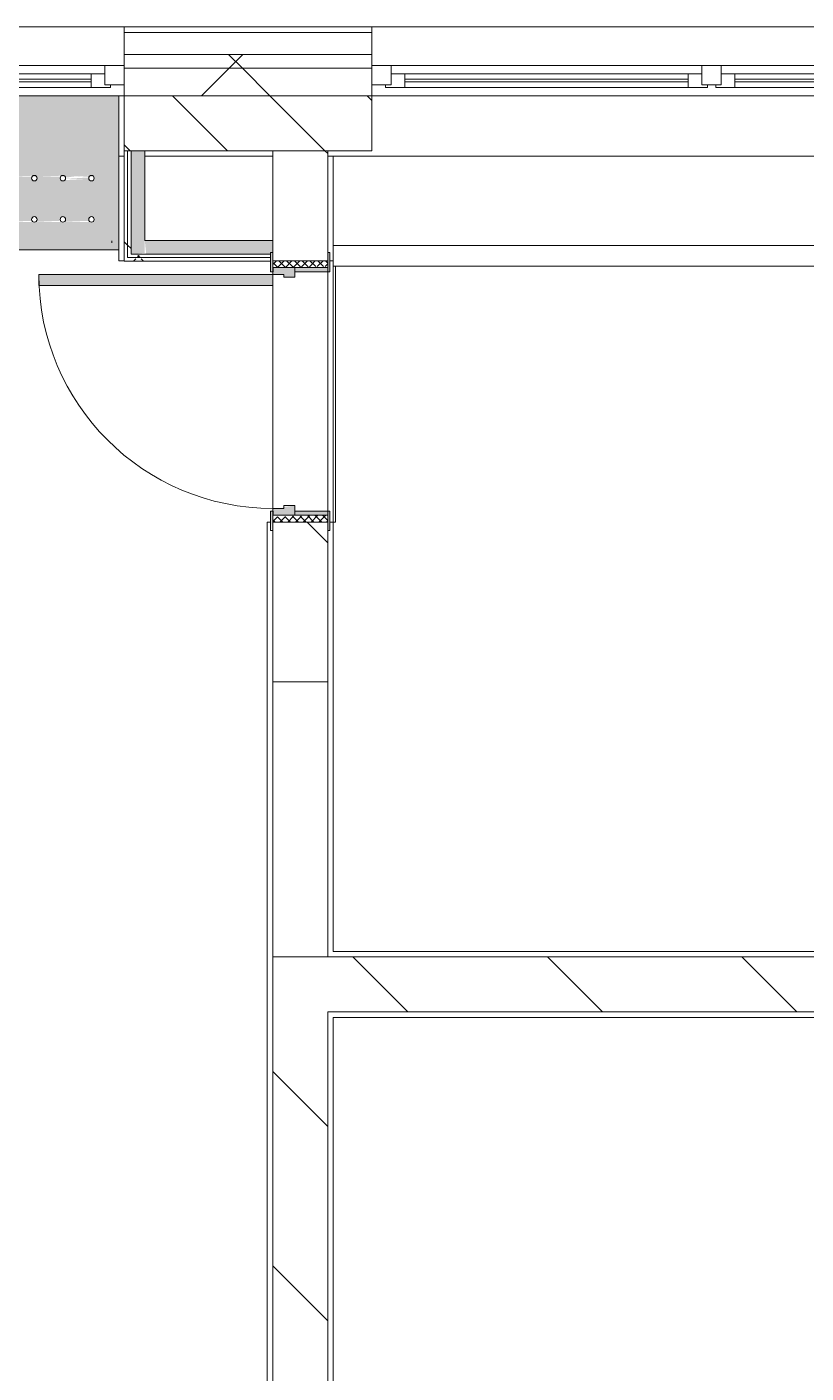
# Model space of a CAD drawing. Header units: millimetres. Extents: x 54725 to 263872, y -8553 to 29614.
# Drawn here: x 187368 to 190200, y 22457 to 27350 of the extents above; entities that cross this region are included whole.
import ezdxf

# ---------------------------------------------------------------- set-up
doc = ezdxf.new("R2010")
doc.units = ezdxf.units.MM
for name, color, linetype, lineweight, true_color in [('A-DOOR-3', 7, 'Continuous', 5, 0xaaaaaa), ('A-DOOR-4', 7, 'Continuous', 5, 0xe2e2e2), ('A-DOOR-FRAM-2', 7, 'Continuous', 5, 0xe2e2e2), ('A-DOOR-FRAM-3', 7, 'Continuous', 5, 0xaaaaaa), ('A-FLOR-1', 7, 'Continuous', 5, 0xaaaaaa), ('I-WALL-2', 7, 'Continuous', 9, 0xe7e7e7), ('Знаки-3', 7, 'Continuous', 5, 0xd7cfbf)]:
    doc.layers.add(name, color=color, linetype=linetype, lineweight=lineweight, true_color=true_color)
for name, color, linetype, lineweight in [('A-GLAZ-2', 7, 'Continuous', 5), ('A-WALL', 7, 'Continuous', 9), ('A-WALL-4', 7, 'Continuous', 5), ('I-WALL-3', 7, 'Continuous', 5), ('Знаки', 7, 'Continuous', 5)]:
    doc.layers.add(name, color=color, linetype=linetype, lineweight=lineweight)
pattern_1 = [(135, (136861.56, 0), (-353.5534, -353.5534), [])]
pattern_2 = [(45, (136861.56, 0), (-353.5534, 353.5534), []), (135, (136861.56, 0), (-353.5534, -353.5534), [])]
pattern_3 = [(45, (136861.56, 0), (-530.33, 530.33), []), (135, (136861.56, 0), (-530.33, -530.33), [])]

# ---------------------------------------------------------------- blocks, each defined once
blk = doc.blocks.new('120_Окно_СКБ_2Ст - 120_Окно_СКБ_2Ст 2100х2400 _мал створка справа_-19092174-Общий план 1 этажа с размещением фрагментов 1_10-1_12')
at = {"layer": 'A-GLAZ-2'}
for p, q in [((-1050, -75), (-1050, -5)), ((-1050, -5), (-980, -5)), ((1050, -5), (-1050, -5)), ((-980, -5), (-980, -75)), ((150, -35), (-980, -35)), ((-980, -35), (-980, -75)), ((-930, -85), (-930, -35)), ((100, -85), (100, -35)), ((150, -75), (150, -5)), ((150, -5), (220, -5)), ((150, -75), (150, -35)), ((220, -5), (220, -75)), ((980, -35), (220, -35)), ((220, -35), (220, -75)), ((270, -85), (270, -35)), ((930, -85), (930, -35)), ((980, -75), (980, -5)), ((980, -5), (1050, -5)), ((980, -75), (980, -35)), ((1050, -5), (1050, -75)), ((-980, -75), (-1050, -75)), ((-1050, -75), (-1000, -75)), ((-980, -75), (-1000, -75)), ((-1000, -75), (-1000, -85)), ((-1000, -85), (170, -85)), ((170, -85), (-1000, -85)), ((-930, -55), (100, -55)), ((100, -65), (-930, -65)), ((220, -75), (150, -75)), ((170, -75), (150, -75)), ((170, -75), (200, -75)), ((170, -85), (170, -75)), ((220, -75), (200, -75)), ((200, -75), (200, -85)), ((200, -85), (1000, -85)), ((1000, -85), (200, -85)), ((270, -55), (930, -55)), ((930, -65), (270, -65)), ((1050, -75), (980, -75)), ((1000, -75), (980, -75)), ((1000, -75), (1050, -75)), ((1000, -85), (1000, -75))]:
    blk.add_line(p, q, dxfattribs=at)
blk = doc.blocks.new('110_Дверь_СКБ_1Ст_Внутренняя1 - Д-26л 950х2100 EIW30-32941023-Общий план 1 этажа с размещением фрагментов 1_10-1_12')
at = {"layer": 'A-DOOR-3'}
h = blk.add_hatch(dxfattribs=at)
h.set_pattern_fill('FP_17', color=256, style=0, pattern_type=2)
h.set_pattern_definition([(135, (1826.41, 164.685), (-14.14214, -14.14214), []), (225, (1826.41, 164.685), (14.14214, -14.14214), [])])
h.paths.add_polyline_path([(462.5, 100), (467.5, -100), (487.5, -100), (487.5, 100)])
at = {"layer": 'A-DOOR-4'}
h = blk.add_hatch(color=256, dxfattribs=at)
h.paths.add_polyline_path([(-437.5, 92.9), (-437.5, 20), (-402.5, 20), (-407.2, 60), (-412.5, 65.8), (-412.5, 100), (-437.5, 94.9), (-437.5, 94)])
h.paths.add_polyline_path([(427.5, 44), (427.5, 20), (462.5, 20), (462.5, 100), (437.5, 100), (437.5, 60), (427.5, 60)])
at = {"layer": 'A-DOOR-FRAM-2'}
for points in [[(397.5, 100), (437.5, 100), (437.5, 950), (397.5, 950), (397.5, 120)], [(-492.5, 100), (-422.5, 100), (-422.5, 108), (-492.5, 102.9)], [(447.5, 100), (517.5, 100), (517.5, 108), (447.5, 108)], [(-437.5, 0), (-437.5, -100), (-422.5, -100), (-422.5, 20), (-437.5, 20)], [(447.5, 20), (447.5, -100), (462.5, -100), (462.5, 20)], [(-492.5, -108), (-422.5, -108), (-422.5, -100), (-492.5, -100)], [(447.5, -108), (517.5, -108), (517.5, -100), (447.5, -100)]]:
    blk.add_hatch(color=256, dxfattribs=at).paths.add_polyline_path(points)
at = {"layer": 'A-DOOR-FRAM-3'}
h = blk.add_hatch(dxfattribs=at)
h.set_pattern_fill('FP_18', color=256, style=0, pattern_type=2)
h.set_pattern_definition([(45, (-296.384, 164.685), (-14.1421, 14.1421), []), (135, (-296.384, 164.685), (-14.1421, -14.1421), [])])
h.paths.add_polyline_path([(-462.5, 0), (-462.5, -100), (-437.5, -100), (-443.3, 100), (-462.5, 100)])
at = {"layer": 'A-DOOR-3'}
for p, q in [((437.5, 950), (397.5, 950)), ((397.5, 950), (397.5, 100)), ((437.5, 100), (437.5, 950)), ((397.5, 100), (437.5, 100))]:
    blk.add_line(p, q, dxfattribs=at)
blk.add_arc((437.5, 100), 850, 90, 180, dxfattribs=at)
at = {"layer": 'A-DOOR-FRAM-3'}
for p, q in [((-422.5, 108), (-492.5, 108)), ((-492.5, 108), (-492.5, 100)), ((-492.5, 100), (-422.5, 100)), ((-437.5, 100), (-462.5, 100)), ((-462.5, 100), (-462.5, -100)), ((-412.5, 100), (-437.5, 100)), ((-437.5, 100), (-437.5, 20)), ((-437.5, -100), (-437.5, 100)), ((-422.5, 100), (-437.5, 100)), ((-437.5, 100), (-437.5, 99)), ((-437.5, 99), (-422.5, 99)), ((-422.5, 100), (-422.5, 108)), ((-422.5, 99), (-422.5, 100)), ((-412.5, 60), (-412.5, 100)), ((437.5, 100), (437.5, 60)), ((462.5, 100), (437.5, 100)), ((517.5, 108), (447.5, 108)), ((447.5, 108), (447.5, 100)), ((462.5, 100), (447.5, 100)), ((447.5, 100), (447.5, 99)), ((447.5, 100), (517.5, 100)), ((447.5, 99), (462.5, 99)), ((462.5, 20), (462.5, 100)), ((487.5, 100), (462.5, 100)), ((462.5, 100), (462.5, -100)), ((462.5, 99), (462.5, 100)), ((487.5, -100), (487.5, 100)), ((517.5, 100), (517.5, 108)), ((-402.5, 60), (-412.5, 60)), ((-402.5, 20), (-402.5, 60)), ((437.5, 60), (427.5, 60)), ((427.5, 60), (427.5, 20)), ((-437.5, 20), (-402.5, 20)), ((-422.5, 20), (-437.5, 20)), ((-437.5, 20), (-437.5, -100)), ((-422.5, -100), (-422.5, 20)), ((427.5, 20), (462.5, 20)), ((462.5, 20), (447.5, 20)), ((447.5, 20), (447.5, -100)), ((462.5, -100), (462.5, 20)), ((-422.5, -100), (-492.5, -100)), ((-492.5, -100), (-492.5, -108)), ((-492.5, -108), (-422.5, -108)), ((-462.5, -100), (-437.5, -100)), ((-437.5, -100), (-422.5, -100)), ((-422.5, -108), (-422.5, -100)), ((447.5, -100), (462.5, -100)), ((517.5, -100), (447.5, -100)), ((447.5, -100), (447.5, -108)), ((447.5, -108), (517.5, -108)), ((462.5, -100), (487.5, -100)), ((517.5, -108), (517.5, -100))]:
    blk.add_line(p, q, dxfattribs=at)
blk = doc.blocks.new('DOR_Проход в стене_Прямоугольный - 1000x1500-23441848-Общий план 1 этажа с размещением фрагментов 1_10-1_12')
at = {"layer": 'A-DOOR-3'}
for p, q in [((500, 100), (-500, 100)), ((500, -100), (-500, -100))]:
    blk.add_line(p, q, dxfattribs=at)
blk = doc.blocks.new('Зашивка_ торцевая панель - Зашивка_ торцевая панель-V324-Общий план 1 этажа с размещением фрагментов 1_10-1_12')
at = {"layer": 'Знаки'}
blk.add_line((-406, 154.5), (-406, 147.5), dxfattribs=at)
blk = doc.blocks.new('Зашивка радиатора_ с перфорацией М5 - Зашивка радиатора_ с перфорацией М14 _пищеблок_-32704472-Общий план 1 этажа с размещением фрагментов 1_10-1_12')
at = {"layer": 'Знаки-3'}
h = blk.add_hatch(color=256, dxfattribs=at)
h.paths.add_polyline_path([(835.8, -179.9), (1750, -178.1), (1750, 380), (-310, 377.8), (-310, -179.9), (311.4, -179.9)])
h.paths.add_polyline_path([(-207.8, -67.1), (-210.4, -76.7), (-207.5, -78.3), (-122.4, -74.6), (-123.4, -67.1)])
h.paths.add_polyline_path([(725.9, -67.1), (723.3, -76.7), (730, -78.3), (811.3, -74.6), (810.3, -67.1)])
h.paths.add_polyline_path([(933.4, -67.1), (933.4, -72.2), (1017.8, -67.1)])
h.paths.add_polyline_path([(1037.2, -67.1), (1037.2, -72.2), (1121.6, -67.1)])
h.paths.add_polyline_path([(716.2, -79.6), (-226.2, -74.6), (-226.2, -64.6), (-217.5, -59.6), (-208.8, -64.6), (-207.8, -67.1), (-120.8, -62.6), (-111.2, -60), (-104.1, -67.1), (-108.4, -78.1), (-103.7, -78.3), (-18.7, -74.6), (-18.5, -64.4), (-10, -59.6), (-1, -65.5), (-0.3, -72.2), (84.1, -67.1), (91.2, -60), (100.8, -62.6), (103.4, -72.2), (103.8, -78.3), (188.8, -74.6), (188.8, -64.6), (197.5, -59.6), (206.2, -64.6), (206.2, -74.6), (207.5, -78.3), (292.6, -74.6), (292.6, -64.6), (301.2, -59.6), (309.9, -64.6), (309.9, -74.6), (311.4, -78.3), (396.3, -74.6), (396.3, -64.6), (405, -59.6), (413.7, -64.6), (413.7, -74.6), (415, -78.3), (500.1, -74.6), (500.1, -64.6), (508.7, -59.6), (517.4, -64.6), (517.4, -74.6), (518.8, -78.3), (603.8, -74.6), (603.8, -64.6), (612.5, -59.6), (621.2, -64.6), (621.2, -74.6), (622.5, -78.3), (707.6, -74.6), (707.6, -64.6), (716.2, -59.6), (724.9, -64.6), (726.3, -67), (812.9, -62.6), (822.6, -60), (829.9, -68.5), (827.1, -76.7), (829.7, -78.3), (914.9, -74.2), (915.1, -64.6), (923.7, -59.6), (932.4, -64.6), (933.8, -67), (1020.4, -62.6), (1030.1, -60), (1037.5, -67), (1124.2, -62.6), (1133.8, -60), (1140.9, -67.1), (1138.3, -76.7), (1140.9, -78.3), (1226.3, -74.6), (1226.3, -64.6), (1235, -59.6), (1243.7, -64.6), (1243.7, -74.6), (1244.7, -78.3), (1330.1, -74.6), (1330.1, -64.6), (1338.7, -59.6), (1347.4, -64.6), (1347.4, -74.6), (1348.4, -78.3), (1433.8, -74.6), (1433.8, -64.6), (1442.5, -59.6), (1451.2, -64.6), (1451.2, -74.6), (1452.2, -78.3), (1537.6, -74.6), (1537.6, -64.6), (1546.2, -59.6), (1554.9, -64.6), (1554.9, -74.6), (1555.9, -78.3), (1641.3, -74.6), (1641.3, -64.6), (1650, -59.6), (1658.7, -64.6), (1658.7, -74.6), (1650, -79.6), (1647.4, -79.3), (820, -79.6)])
h.paths.add_polyline_path([(928.8, -78.3), (1018.8, -74.6), (1017.5, -72.2), (930.5, -77)])
h.paths.add_polyline_path([(1126.3, -78.3), (1121.3, -72.2), (1034.6, -76.7), (1037.2, -78.3), (1125.9, -78.3)])
h.paths.add_polyline_path([(84.1, -78.3), (85.1, -74.6), (84.1, -72.2), (-2.9, -76.7), (0, -78.3)])
h.paths.add_polyline_path([(1640.3, 77.8), (1640.3, 82.9), (1555.9, 77.8)])
h.paths.add_polyline_path([(1121.6, 77.8), (1121.6, 82.9), (1037.2, 77.8)])
h.paths.add_polyline_path([(499.1, 77.8), (499.1, 82.9), (414.7, 77.8)])
h.paths.add_polyline_path([(-214.9, 70.7), (-224.6, 73.3), (-227.2, 82.9), (-220.1, 90), (-213, 90), (1658.7, 85.4), (1658.7, 75.4), (1650, 70.4), (1641.3, 75.4), (1640, 77.8), (1553.3, 73.3), (1543.7, 70.7), (1536.6, 77.8), (1539.2, 87.4), (1536.6, 89), (1451.2, 85.4), (1451.2, 75.4), (1442.5, 70.4), (1433.8, 75.4), (1433.8, 85.4), (1432.8, 89), (1347.4, 85.4), (1347.4, 75.4), (1338.7, 70.4), (1330.1, 75.4), (1330.1, 85.4), (1329.1, 89), (1243.7, 85.4), (1243.7, 75.4), (1235, 70.4), (1226.3, 75.4), (1226.3, 85.4), (1225.3, 89), (1139.9, 85.4), (1139.9, 75.4), (1131.2, 70.4), (1122.6, 75.4), (1121.3, 77.8), (1034.6, 73.3), (1024.9, 70.7), (1017.8, 77.8), (1020.7, 87.6), (1017.8, 89), (932.4, 85.4), (932.4, 75.4), (923.7, 70.4), (915.1, 75.4), (915.1, 85.4), (914.1, 89), (828.7, 85.4), (828.7, 75.4), (820, 70.4), (811.3, 75.4), (811.3, 85.4), (810.3, 89), (724.9, 85.4), (724.9, 75.4), (716.2, 70.4), (707.6, 75.4), (707.6, 85.4), (706.3, 89), (621.2, 85.4), (621.2, 75.4), (612.5, 70.4), (603.8, 75.4), (603.8, 85.4), (602.5, 89), (517.4, 85.4), (517.4, 75.4), (508.7, 70.4), (500.1, 75.4), (499.1, 77.8), (412.1, 73.3), (402.4, 70.7), (395.3, 77.8), (399.7, 88.8), (395, 89), (309.9, 85.4), (309.9, 75.4), (301.2, 70.4), (292.6, 75.4), (292.6, 85.4), (291.3, 89), (206.2, 85.4), (206.2, 75.4), (197.5, 70.4), (188.8, 75.4), (188.8, 85.4), (187.5, 89), (103.1, 83.6), (102.4, 75.4), (93.7, 70.4), (85.1, 75.4), (85.1, 85.4), (83.8, 89), (-1.3, 85.4), (-1.3, 75.4), (-10, 70.4), (-18.7, 75.4), (-18.7, 85.4), (-20, 89), (-105.1, 85.4), (-105.1, 75.4), (-113.8, 70.4), (-122.4, 75.4), (-122.4, 85.4), (-123.7, 89), (-208.8, 85.4), (-209.7, 74.2), (-213, 71.5)])
h.paths.add_polyline_path([(1121.6, 82.9), (1121.6, 89), (1036.2, 85.4), (1037.5, 83)])
h.paths.add_polyline_path([(1555.9, 82.9), (1640.3, 89), (1554.9, 85.4)])
h.paths.add_polyline_path([(414.7, 82.9), (501.7, 87.4), (498.8, 89), (413.7, 85.4)])
at = {"layer": 'Знаки'}
for p, q in [((1750, 380), (-310, 380)), ((-310, 380), (-310, -179.9)), ((1750, -179.9), (1750, 380)), ((-310, -179.9), (1750, -179.9))]:
    blk.add_line(p, q, dxfattribs=at)
for centre, start, end in [((-217.5, 80.4), 0, 180), ((-217.5, 80.4), 180, 0), ((-113.8, 80.4), 0, 180), ((-113.8, 80.4), 180, 0), ((-10, 80.4), 0, 180), ((-10, 80.4), 180, 360), ((93.7, 80.4), 0, 180), ((93.7, 80.4), 180, 0), ((197.5, 80.4), 0, 180), ((197.5, 80.4), 180, 0), ((301.2, 80.4), 0, 180), ((301.2, 80.4), 180, 0), ((405, 80.4), 0, 180), ((405, 80.4), 180, 0), ((508.7, 80.4), 0, 180), ((508.7, 80.4), 180, 0), ((612.5, 80.4), 0, 180), ((612.5, 80.4), 180, 0), ((716.2, 80.4), 0, 180), ((716.2, 80.4), 180, 0), ((820, 80.4), 0, 180), ((820, 80.4), 180, 0), ((923.7, 80.4), 0, 180), ((923.7, 80.4), 180, 360), ((1027.5, 80.4), 0, 180), ((1027.5, 80.4), 180, 0), ((1131.2, 80.4), 0, 180), ((1131.2, 80.4), 180, 360), ((1235, 80.4), 0, 180), ((1235, 80.4), 180, 0), ((1338.7, 80.4), 0, 180), ((1338.7, 80.4), 180, 0), ((1442.5, 80.4), 0, 180), ((1442.5, 80.4), 180, 360), ((1546.2, 80.4), 0, 180), ((1546.2, 80.4), 180, 0), ((1650, 80.4), 0, 180), ((1650, 80.4), 180, 360), ((-217.5, -69.6), 0, 180), ((-217.5, -69.6), 180, 0), ((-113.8, -69.6), 0, 180), ((-113.8, -69.6), 180, 0), ((-10, -69.6), 0, 180), ((-10, -69.6), 180, 0), ((93.7, -69.6), 0, 180), ((93.7, -69.6), 180, 0), ((197.5, -69.6), 0, 180), ((197.5, -69.6), 180, 0), ((301.2, -69.6), 0, 180), ((301.2, -69.6), 180, 0), ((405, -69.6), 0, 180), ((405, -69.6), 180, 0), ((508.7, -69.6), 0, 180), ((508.7, -69.6), 180, 0), ((612.5, -69.6), 0, 180), ((612.5, -69.6), 180, 0), ((716.2, -69.6), 0, 180), ((716.2, -69.6), 180, 0), ((820, -69.6), 0, 180), ((820, -69.6), 180, 0), ((923.7, -69.6), 0, 180), ((923.7, -69.6), 180, 0), ((1027.5, -69.6), 0, 180), ((1027.5, -69.6), 180, 0), ((1131.2, -69.6), 0, 180), ((1131.2, -69.6), 180, 0), ((1235, -69.6), 0, 180), ((1235, -69.6), 180, 0), ((1338.7, -69.6), 0, 180), ((1338.7, -69.6), 180, 0), ((1442.5, -69.6), 0, 180), ((1442.5, -69.6), 180, 0), ((1546.2, -69.6), 0, 180), ((1546.2, -69.6), 180, 0), ((1650, -69.6), 0, 180), ((1650, -69.6), 180, 0)]:
    blk.add_arc(centre, 10, start, end, dxfattribs=at)
blk = doc.blocks.new('Зашивка приборов отопления7 - Зашивка приборов отопления-33277170-Общий план 1 этажа с размещением фрагментов 1_10-1_12')
at = {"layer": 'A-WALL-4'}
for p, q in [((51619.5, 26880), (51619.5, 26555)), ((54140, 26880), (51619.5, 26880)), ((54140, 26555), (54140, 26880)), ((51619.5, 26555), (54140, 26555)), ((54140, 26555), (51619.5, 26555)), ((51619.5, 26555), (51619.5, 26480)), ((54140, 26480), (54140, 26555)), ((51619.5, 26480), (54140, 26480))]:
    blk.add_line(p, q, dxfattribs=at)

msp = doc.modelspace()

# ---------------------------------------------------------------- hatches: boundary and pattern name
at = {"layer": 'A-WALL-4'}
h = msp.add_hatch(dxfattribs=at)
h.set_pattern_fill('FP_84', color=256, style=0, pattern_type=2)
h.set_pattern_definition(pattern_2)
h.paths.add_polyline_path([(191621.6, 27200), (191621.6, 27250), (190721.6, 27250), (190721.6, 27200), (191508, 27200)])
h.paths.add_polyline_path([(184521.6, 27200), (185621.6, 27200), (185621.6, 27250), (184521.6, 27250), (184521.6, 27210)])
h.paths.add_polyline_path([(187721.6, 27200), (188621.6, 27200), (188621.6, 27250), (187721.6, 27250), (187721.6, 27210)])
h.paths.add_polyline_path([(179021.6, 27200), (181421.6, 27200), (181421.6, 27250), (179021.6, 27250)])
h = msp.add_hatch(dxfattribs=at)
h.set_pattern_fill('FP_84', color=256, style=0, pattern_type=2)
h.set_pattern_definition(pattern_2)
h.paths.add_polyline_path([(179621.6, 27100), (181421.6, 27100), (181421.6, 27200), (179021.6, 27200), (179021.6, 27100)])
h.paths.add_polyline_path([(191621.6, 27100), (191621.6, 27200), (190721.6, 27200), (190721.6, 27100), (191508, 27100)])
h.paths.add_polyline_path([(184521.6, 27100), (185621.6, 27100), (185621.6, 27200), (184521.6, 27200), (184521.6, 27139.7)])
h.paths.add_polyline_path([(187721.6, 27100), (188621.6, 27100), (188621.6, 27200), (187721.6, 27200), (187721.6, 27140)])
h = msp.add_hatch(dxfattribs=at)
h.set_pattern_fill('FP_62', color=256, style=0, pattern_type=2)
h.set_pattern_definition([(135, (136861.56, 0), (-176.7767, -176.7767), [])])
h.paths.add_polyline_path([(187721.6, 26900), (188621.6, 26900), (188621.6, 27100), (187721.6, 27100), (187721.6, 26925)])
h.paths.add_polyline_path([(179641.6, 26900), (181421.6, 26900), (181421.6, 27100), (179621.6, 27100), (179621.6, 26900)])
h.paths.add_polyline_path([(191021.6, 26900), (191021.6, 27100), (190721.6, 27100), (190721.6, 26900)])
h.paths.add_polyline_path([(184690.7, 26900), (185021.6, 26900), (185021.6, 27100), (184521.6, 27100), (184521.6, 26900)])
at = {"layer": 'I-WALL-2'}
for points in [[(187746.6, 26524), (187796.6, 26528.7), (187796.6, 26900), (187746.6, 26900), (187746.6, 26525.5)], [(187837.1, 26524), (188253.6, 26524), (188253.6, 26530), (188261.6, 26530), (188261.6, 26574), (187796.6, 26574), (187801.7, 26524), (187834.9, 26524)]]:
    msp.add_hatch(color=256, dxfattribs=at).paths.add_polyline_path(points)
at = {"layer": 'I-WALL-3'}
h = msp.add_hatch(dxfattribs=at)
h.set_pattern_fill('FP_190', color=256, style=0, pattern_type=2)
h.set_pattern_definition(pattern_3)
h.paths.add_polyline_path([(187721.6, 26499), (187734.1, 26503.8), (187734.1, 26900), (187721.6, 26900), (187721.6, 26500)])
h = msp.add_hatch(dxfattribs=at)
h.set_pattern_fill('FP_190', color=256, style=0, pattern_type=2)
h.set_pattern_definition(pattern_3)
h.paths.add_polyline_path([(187746.6, 26511.5), (187746.6, 26900), (187734.1, 26900), (187734.1, 26511.5)])
h = msp.add_hatch(dxfattribs=at)
h.set_pattern_fill('FP_83', color=256, style=0, pattern_type=2)
h.set_pattern_definition(pattern_1)
h.paths.add_polyline_path([(188461.6, 20520), (188461.6, 23970), (188261.6, 23970), (188261.6, 20520), (188361.6, 20520)])
h.paths.add_polyline_path([(188461.6, 24970), (188461.6, 25550), (188261.6, 25550), (188261.6, 24970), (188361.6, 24970)])
h.paths.add_polyline_path([(188261.6, 26500), (188461.6, 26500), (188461.6, 26900), (188261.6, 26895.5), (188261.6, 26506)])
h = msp.add_hatch(dxfattribs=at)
h.set_pattern_fill('FP_190', color=256, style=0, pattern_type=2)
h.set_pattern_definition(pattern_3)
h.paths.add_polyline_path([(187819.7, 26511.5), (188253.6, 26511.7), (188253.6, 26524), (187746.6, 26518.6), (187746.6, 26511.5), (187796.6, 26511.5)])
h = msp.add_hatch(dxfattribs=at)
h.set_pattern_fill('FP_190', color=256, style=0, pattern_type=2)
h.set_pattern_definition(pattern_3)
h.paths.add_polyline_path([(188253.6, 26499), (188253.6, 26511.5), (187734.1, 26506.4), (187734.1, 26499), (187837.1, 26499)])
h = msp.add_hatch(dxfattribs=at)
h.set_pattern_fill('FP_83', color=256, style=0, pattern_type=2)
h.set_pattern_definition(pattern_1)
h.paths.add_polyline_path([(192271.6, 23770), (192271.6, 23970), (188461.6, 23970), (188461.6, 23770), (191641.6, 23770)])

# ---------------------------------------------------------------- linework, layer by layer
at = {"layer": 'A-FLOR-1'}
for p, q in [((187701.6, 26500), (187701.6, 26540.1)), ((187722.6, 26500), (187701.6, 26500)), ((188481.1, 26500), (188469.6, 26500)), ((188481.6, 26480), (188481.6, 23990)), ((188489.6, 25550), (188489.6, 26480)), ((188241.6, 20500), (188241.6, 25550)), ((188241.6, 25550), (188253.6, 25550)), ((188469.6, 25550), (188489.6, 25550)), ((188481.6, 23990), (192731.6, 23990)), ((192731.6, 23750), (188481.6, 23750)), ((188481.6, 23750), (188481.6, 20740))]:
    msp.add_line(p, q, dxfattribs=at)
at = {"layer": 'A-WALL'}
for p, q in [((188621.6, 27330), (187721.6, 27330)), ((188621.6, 27250), (187721.6, 27250)), ((188621.6, 27200), (187721.6, 27200)), ((188621.6, 27100), (187721.6, 27100)), ((187721.6, 27100), (188621.6, 27100)), ((187734.1, 26511.5), (187734.1, 26900)), ((187746.6, 26524), (187746.6, 26900)), ((188461.6, 26900), (188261.6, 26900)), ((188253.6, 26524), (187746.6, 26524)), ((188253.6, 26511.5), (187734.1, 26511.5))]:
    msp.add_line(p, q, dxfattribs=at)
at = {"layer": 'A-WALL-4'}
for p, q in [((179021.6, 27350), (193721.6, 27350)), ((187721.6, 27350), (187721.6, 27100)), ((188621.6, 27100), (188621.6, 27350)), ((187721.6, 27100), (187702.6, 27100)), ((187721.6, 27100), (187721.6, 26900)), ((188621.6, 26900), (188621.6, 27100)), ((190721.6, 27100), (188621.6, 27100)), ((187796.6, 26900), (188261.6, 26900)), ((188461.6, 26900), (188621.6, 26900))]:
    msp.add_line(p, q, dxfattribs=at)
at = {"layer": 'I-WALL-3'}
for p, q in [((187702.6, 27100), (187721.6, 27100)), ((188621.6, 27100), (190721.6, 27100)), ((187721.6, 26880), (187702.6, 26880)), ((187721.6, 26900), (187721.6, 26499)), ((187796.6, 26900), (187721.6, 26900)), ((187796.6, 26574), (187796.6, 26900)), ((188261.6, 26880), (187796.6, 26880)), ((188261.6, 26900), (188261.6, 26530)), ((188461.6, 26530), (188461.6, 26900)), ((191021.6, 26880), (188461.6, 26880)), ((188261.6, 26574), (187796.6, 26574)), ((188261.6, 26530), (188261.6, 26574)), ((187721.6, 26499), (188253.6, 26499)), ((188461.6, 26460), (188461.6, 25590)), ((188261.6, 25600), (188261.6, 26410)), ((188261.6, 25520), (188261.6, 20520)), ((188461.6, 25520), (188461.6, 23970)), ((188261.6, 24970), (188461.6, 24970)), ((192711.6, 23970), (188261.6, 23970)), ((188461.6, 20720), (188461.6, 23770)), ((188461.6, 23770), (192711.6, 23770))]:
    msp.add_line(p, q, dxfattribs=at)

# ---------------------------------------------------------------- block references
at = {"layer": 'A-DOOR-3', "rotation": 89.9999999999999}
for name, p in [('110_Дверь_СКБ_1Ст_Внутренняя1 - Д-26л 950х2100 EIW30-32941023-Общий план 1 этажа с размещением фрагментов 1_10-1_12', (188361.6, 26012.5)), ('DOR_Проход в стене_Прямоугольный - 1000x1500-23441848-Общий план 1 этажа с размещением фрагментов 1_10-1_12', (188361.6, 24470))]:
    msp.add_blockref(name, p, dxfattribs=at)
at = {"layer": 'A-GLAZ-2'}
for p in [(186671.6, 27215), (189671.6, 27215)]:
    msp.add_blockref('120_Окно_СКБ_2Ст - 120_Окно_СКБ_2Ст 2100х2400 _мал створка справа_-19092174-Общий план 1 этажа с размещением фрагментов 1_10-1_12', p, dxfattribs=at)
at = {"layer": 'A-WALL-4'}
msp.add_blockref('Зашивка приборов отопления7 - Зашивка приборов отопления-33277170-Общий план 1 этажа с размещением фрагментов 1_10-1_12', (136861.6, 0), dxfattribs=at)
at = {"layer": 'Знаки'}
msp.add_blockref('Зашивка радиатора_ с перфорацией М5 - Зашивка радиатора_ с перфорацией М14 _пищеблок_-32704472-Общий план 1 этажа с размещением фрагментов 1_10-1_12', (185952.6, 26720), dxfattribs=at)
at = {"layer": 'Знаки', "rotation": 180}
msp.add_blockref('Зашивка_ торцевая панель - Зашивка_ торцевая панель-V324-Общий план 1 этажа с размещением фрагментов 1_10-1_12', (187270.6, 26720.1), dxfattribs=at)

doc.saveas('drawing.dxf')
